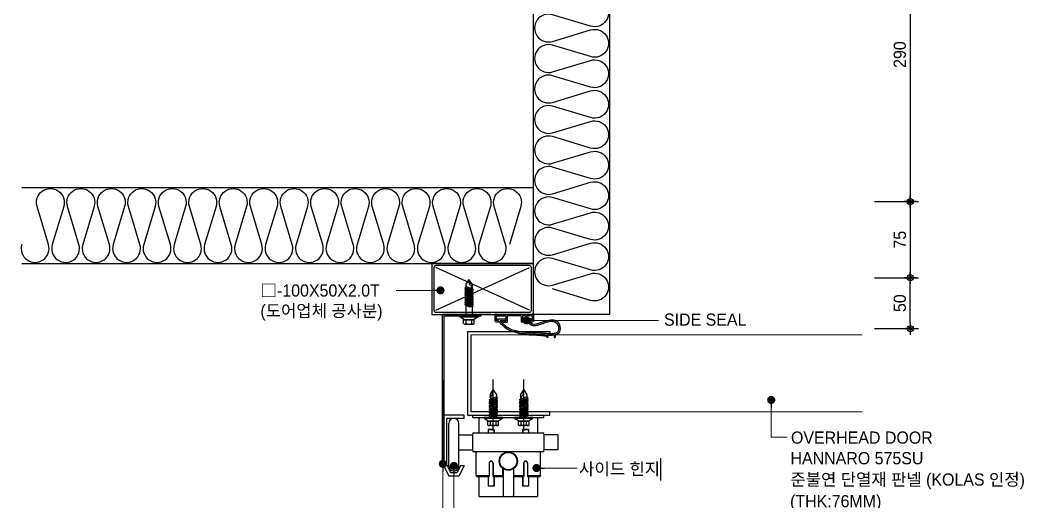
# Model space of a CAD drawing. Header units: millimetres. Extents: x 1448 to 104164, y -19509 to -89.
# Drawn here: x 41281 to 42269, y -1502 to -1028 of the extents above; entities that cross this region are included whole.
import ezdxf

# ---------------------------------------------------------------- set-up
doc = ezdxf.new("R2010")
doc.units = ezdxf.units.MM
doc.header["$LTSCALE"] = 60
doc.header["$MEASUREMENT"] = 0
doc.header["$PDSIZE"] = -10
doc.linetypes.add('HID', pattern=[2.5, 1.5, -1])
doc.layers.get('0').update_dxf_attribs({"linetype": 'CONTINUOUS'})
doc.layers.get('Defpoints').update_dxf_attribs({"color": 171, "linetype": 'CONTINUOUS'})
for name, color, linetype in [('(주)하나기공-TEXT', 3, 'CONTINUOUS'), ('8', 8, 'CONTINUOUS'), ('A-text', 3, 'CONTINUOUS'), ('BOLT', 8, 'CONTINUOUS'), ('cen', 14, 'CONTINUOUS'), ('DIM', 7, 'CONTINUOUS'), ('DOR', 4, 'CONTINUOUS'), ('FIN(패널-T75 글라스울)', 6, 'CONTINUOUS'), ('HAT', 8, 'CONTINUOUS'), ('ITXT', 7, 'CONTINUOUS'), ('PL', 4, 'CONTINUOUS'), ('오버헤드 FR', 7, 'CONTINUOUS')]:
    doc.layers.add(name, color=color, linetype=linetype)
doc.styles.add('0T-OUT', font='H2GTRE.TTF')
doc.styles.add('휘츠', font='')
doc.styles.get('휘츠').set_extended_font_data('Dotum')
doc.dimstyles.new('MAIN', dxfattribs={"dimtxt": 1.5, "dimasz": 0.5, "dimexe": 1, "dimexo": 2, "dimgap": 1, "dimtad": 1, "dimdec": 0, "dimdsep": 46, "dimlunit": 6, "dimtxsty": '0T-OUT', "dimblk": 'DOT', "dimcen": 2.5, "dimdle": 2, "dimclrd": 256, "dimclre": 256, "dimclrt": 3, "dimadec": 0, "dimazin": 0, "dimtfac": 1, "dimtdec": 0, "dimtix": 1, "dimtmove": 2, "dimatfit": 3, "dimldrblk": 'DOT', "dimfxl": 1, "dimtvp": 1, "dimtolj": 1, "dimtzin": 0, "dimlwd": 0, "dimlwe": 0, "dimarcsym": 0})
doc.dimstyles.new('휘츠-M', dxfattribs={"dimscale": 100, "dimtxt": 3, "dimasz": 1.5, "dimexe": 2, "dimexo": 3, "dimgap": 1, "dimtad": 1, "dimdec": 0, "dimrnd": 0.25, "dimzin": 0, "dimdsep": 46, "dimlunit": 6, "dimtxsty": '휘츠', "dimblk": 'Z_DOT', "dimcen": 5, "dimclrd": 256, "dimclre": 256, "dimclrt": 3, "dimadec": 0, "dimazin": 0, "dimtm": 1e-09, "dimtfac": 1, "dimtdec": 0, "dimtix": 1, "dimtmove": 2, "dimatfit": 1, "dimldrblk": 'Z_DOT', "dimfxl": 1, "dimtolj": 1, "dimtzin": 0, "dimlwd": -1, "dimarcsym": 0})

# ---------------------------------------------------------------- blocks, each defined once
blk = doc.blocks.new('_Dot')
at = {"color": 0, "linetype": 'ByBlock', "lineweight": -2}
blk.add_line((-0.5, 0), (-1, 0), dxfattribs=at)
at = {"color": 0, "linetype": 'ByBlock', "const_width": 0.5}
blk.add_lwpolyline([(-0.25, 0, 1), (0.25, 0, 1)], format="xyb", close=True, dxfattribs=at)
blk = doc.blocks.new('DOT')
at = {"color": 0, "linetype": 'ByBlock'}
blk.add_line((-0.5, 0), (-1, 0), dxfattribs=at)
at = {"color": 0, "linetype": 'ByBlock', "const_width": 0.5}
blk.add_lwpolyline([(-0.25, 0, 1), (0.25, 0, 1)], format="xyb", close=True, dxfattribs=at)
blk = doc.blocks.new('COLDSEAL')
at = {"layer": '8'}
h = blk.add_hatch(color=8, dxfattribs=at)
h.dxf.hatch_style = 1
edge = h.paths.add_edge_path()
edge.add_line((33005217.33, -18005077.12), (33005218.33, -18005077.12))
edge.add_line((33005218.33, -18005077.12), (33005218.33, -18005074.6))
edge.add_spline(control_points=[(33005218.33, -18005074.6), (33005220.17, -18005074.12), (33005223.33, -18005072.12), (33005223.42, -18005063.86), (33005212.35, -18005054.97), (33005198.2, -18005067.84), (33005193.58, -18005062.18)], knot_values=[1.802776, 1.802776, 1.802776, 1.802776, 7.762171, 14.769786, 22.121502, 45.397673, 45.397673, 45.397673, 45.397673], degree=3, periodic=0)
edge.add_spline(control_points=[(33005193.58, -18005062.18), (33005193.22, -18005061.74), (33005192.9, -18005061.21), (33005192.58, -18005060.68)], knot_values=[0, 0, 0, 0, 1.802776, 1.802776, 1.802776, 1.802776], degree=3, periodic=0)
edge.add_line((33005192.58, -18005060.68), (33005194.58, -18005060.68))
edge.add_line((33005194.58, -18005060.68), (33005194.58, -18005058.68))
edge.add_line((33005194.58, -18005058.68), (33005186.58, -18005058.68))
edge.add_line((33005186.58, -18005058.68), (33005186.58, -18005060.68))
edge.add_line((33005186.58, -18005060.68), (33005190.58, -18005060.68))
edge.add_spline(control_points=[(33005190.58, -18005060.68), (33005191.41, -18005061.65), (33005191.53, -18005061.85), (33005191.85, -18005062.36), (33005192.06, -18005062.67), (33005192.44, -18005063.16), (33005192.58, -18005063.33), (33005192.88, -18005063.65), (33005193.04, -18005063.8), (33005193.53, -18005064.22), (33005193.88, -18005064.46), (33005194.84, -18005064.99), (33005195.48, -18005065.21), (33005196.78, -18005065.45), (33005197.44, -18005065.48), (33005198.76, -18005065.42), (33005199.42, -18005065.32), (33005201.44, -18005064.91), (33005202.81, -18005064.47), (33005205.57, -18005063.5), (33005206.97, -18005062.97), (33005209.71, -18005062.03), (33005211.06, -18005061.63), (33005213.3, -18005061.21), (33005214.23, -18005061.13), (33005215.59, -18005061.2), (33005216.07, -18005061.27), (33005216.99, -18005061.5), (33005217.44, -18005061.67), (33005218.83, -18005062.37), (33005219.68, -18005063.08), (33005220.62, -18005064.37), (33005220.88, -18005064.82), (33005221.28, -18005065.79), (33005221.43, -18005066.32), (33005221.65, -18005067.63), (33005221.66, -18005068.42), (33005221.51, -18005069.67), (33005221.39, -18005070.16), (33005221.07, -18005070.99), (33005220.87, -18005071.32), (33005220.4, -18005071.9), (33005220.12, -18005072.15), (33005219.46, -18005072.59), (33005219.07, -18005072.78), (33005218.18, -18005073.1), (33005217.68, -18005073.23), (33005215.99, -18005073.53), (33005214.65, -18005073.59), (33005211.77, -18005073.53), (33005210.23, -18005073.4), (33005207.47, -18005073.14), (33005206.26, -18005073.02), (33005203.84, -18005072.8), (33005202.65, -18005072.71), (33005200.33, -18005072.57), (33005199.21, -18005072.52), (33005195.94, -18005072.39), (33005193.88, -18005072.34), (33005190.2, -18005072.2), (33005188.56, -18005072.11), (33005185.76, -18005071.87), (33005184.59, -18005071.73), (33005182.53, -18005071.42), (33005181.64, -18005071.26), (33005179.84, -18005070.88), (33005178.93, -18005070.66), (33005176.24, -18005069.89), (33005174.49, -18005069.22), (33005172.24, -18005068.01), (33005171.6, -18005067.62), (33005170.37, -18005066.76), (33005169.77, -18005066.29), (33005168.01, -18005064.8), (33005166.9, -18005063.68), (33005165.71, -18005062.39), (33005165.61, -18005062.29), (33005165.52, -18005062.18)], knot_values=[0, 0, 0, 0, 0.65705, 0.65705, 1.646098, 1.646098, 2.207426, 2.207426, 2.768755, 2.768755, 3.891413, 3.891413, 5.741228, 5.741228, 7.591044, 7.591044, 9.44086, 9.44086, 13.182483, 13.182483, 16.924107, 16.924107, 20.66573, 20.66573, 23.539497, 23.539497, 25.24344, 25.24344, 26.947382, 26.947382, 30.750158, 30.750158, 32.583409, 32.583409, 34.416661, 34.416661, 36.994804, 36.994804, 38.870828, 38.870828, 40.746853, 40.746853, 42.622878, 42.622878, 44.498903, 44.498903, 46.374928, 46.374928, 50.274238, 50.274238, 54.173549, 54.173549, 57.166781, 57.166781, 60.291727, 60.291727, 63.416674, 63.416674, 69.666567, 69.666567, 74.985393, 74.985393, 78.828087, 78.828087, 81.723794, 81.723794, 84.6195, 84.6195, 90.410913, 90.410913, 92.850171, 92.850171, 95.28943, 95.28943, 100.167946, 100.167946, 100.605478, 100.605478, 100.605478, 100.605478], degree=3, periodic=0)
edge.add_line((33005165.52, -18005062.18), (33005165.18, -18005062.18))
edge.add_line((33005165.18, -18005062.18), (33005165.18, -18005061.81))
edge.add_spline(control_points=[(33005165.18, -18005061.81), (33005164.84, -18005061.44), (33005164.51, -18005061.06), (33005164.17, -18005060.68)], knot_values=[101.110526, 101.110526, 101.110526, 101.110526, 102.614786, 102.614786, 102.614786, 102.614786], degree=3, periodic=0)
edge.add_line((33005164.17, -18005060.68), (33005169.58, -18005060.68))
edge.add_line((33005169.58, -18005060.68), (33005169.58, -18005058.68))
edge.add_line((33005169.58, -18005058.68), (33005161.58, -18005058.68))
edge.add_line((33005161.58, -18005058.68), (33005161.58, -18005060.68))
edge.add_line((33005161.58, -18005060.68), (33005162.18, -18005060.68))
edge.add_spline(control_points=[(33005162.18, -18005060.68), (33005164.98, -18005063.88), (33005170, -18005069.61), (33005177.54, -18005071.95), (33005180.75, -18005072.61), (33005180.77, -18005072.61)], knot_values=[81.368069, 81.368069, 81.368069, 81.368069, 93.897354, 103.852066, 103.911951, 103.911951, 103.911951, 103.911951], degree=3, periodic=0)
edge.add_spline(control_points=[(33005180.77, -18005072.61), (33005188.46, -18005074.18), (33005196.66, -18005073.43), (33005208.31, -18005074.75), (33005210.13, -18005074.89)], knot_values=[52.848702, 52.848702, 52.848702, 52.848702, 76.834275, 81.368069, 81.368069, 81.368069, 81.368069], degree=3, periodic=0)
edge.add_line((33005210.13, -18005074.89), (33005210.13, -18005077.12))
edge.add_line((33005210.13, -18005077.12), (33005211.13, -18005077.12))
edge.add_line((33005211.13, -18005077.12), (33005211.13, -18005074.97))
edge.add_spline(control_points=[(33005211.13, -18005074.97), (33005213.35, -18005075.11), (33005215.49, -18005075.13), (33005217.33, -18005074.82)], knot_values=[46.44, 46.44, 46.44, 46.44, 52.015113, 52.015113, 52.015113, 52.015113], degree=3, periodic=0)
edge.add_line((33005217.33, -18005074.82), (33005217.33, -18005077.12))
h = blk.add_hatch(color=8, dxfattribs=at)
h.dxf.hatch_style = 1
edge = h.paths.add_edge_path()
edge.add_line((33005210.13, -18005075.9), (33005210.13, -18005074.89))
edge.add_spline(control_points=[(33005210.13, -18005074.89), (33005208.31, -18005074.75), (33005196.66, -18005073.43), (33005188.46, -18005074.18), (33005180.77, -18005072.61)], knot_values=[52.848702, 52.848702, 52.848702, 52.848702, 57.382496, 81.368069, 81.368069, 81.368069, 81.368069], degree=3, periodic=0)
edge.add_line((33005180.77, -18005072.61), (33005184.99, -18005074.29))
edge.add_spline(control_points=[(33005184.99, -18005074.29), (33005186.05, -18005074.41), (33005187.11, -18005074.5), (33005190.93, -18005074.76), (33005193.71, -18005074.82), (33005198.13, -18005074.97), (33005199.65, -18005075.03), (33005202.02, -18005075.17), (33005202.83, -18005075.23), (33005204.48, -18005075.36), (33005205.32, -18005075.44), (33005207.48, -18005075.65), (33005208.81, -18005075.79), (33005210.13, -18005075.9)], knot_values=[52.782849, 52.782849, 52.782849, 52.782849, 56.114892, 56.114892, 64.826671, 64.826671, 69.18256, 69.18256, 71.360505, 71.360505, 73.53845, 73.53845, 76.789032, 76.789032, 76.789032, 76.789032], degree=3, periodic=0)
for p, q in [((33005158.88, -18005054.38), (33005158.88, -18005061.18)), ((33005158.88, -18005054.38), (33005159.32, -18005054.38)), ((33005160.18, -18005055.68), (33005160.18, -18005060.68)), ((33005160.18, -18005055.68), (33005169.78, -18005055.68)), ((33005195.32, -18005054.38), (33005160.44, -18005054.38)), ((33005161.58, -18005058.68), (33005169.58, -18005058.68)), ((33005161.58, -18005058.68), (33005161.58, -18005060.68)), ((33005162.18, -18005060.68), (33005161.58, -18005060.68)), ((33005162.18, -18005060.68), (33005162.18, -18005062.18)), ((33005169.58, -18005060.68), (33005164.17, -18005060.68)), ((33005165.18, -18005060.68), (33005169.78, -18005060.68)), ((33005165.18, -18005060.68), (33005165.18, -18005062.18)), ((33005165.18, -18005062.18), (33005171.08, -18005062.18)), ((33005169.58, -18005058.68), (33005169.58, -18005060.68)), ((33005169.78, -18005055.68), (33005169.78, -18005060.68)), ((33005171.08, -18005056.68), (33005171.08, -18005062.18)), ((33005184.68, -18005056.68), (33005184.68, -18005062.18)), ((33005190.58, -18005062.18), (33005184.68, -18005062.18)), ((33005185.98, -18005055.68), (33005185.98, -18005060.68)), ((33005195.58, -18005055.68), (33005185.98, -18005055.68)), ((33005190.58, -18005060.68), (33005185.98, -18005060.68)), ((33005194.58, -18005058.68), (33005186.58, -18005058.68)), ((33005186.58, -18005058.68), (33005186.58, -18005060.68)), ((33005186.58, -18005060.68), (33005190.58, -18005060.68)), ((33005190.58, -18005060.68), (33005190.58, -18005062.18)), ((33005192.58, -18005060.68), (33005194.58, -18005060.68)), ((33005194.58, -18005058.68), (33005194.58, -18005060.68)), ((33005195.58, -18005055.68), (33005195.58, -18005060.68)), ((33005196.88, -18005054.38), (33005196.44, -18005054.38)), ((33005196.88, -18005054.38), (33005196.88, -18005061.18)), ((33005184.99, -18005074.29), (33005180.77, -18005072.61)), ((33005210.13, -18005074.89), (33005210.13, -18005077.12)), ((33005211.13, -18005077.12), (33005210.13, -18005077.12)), ((33005211.13, -18005074.97), (33005211.13, -18005077.12)), ((33005217.33, -18005074.82), (33005217.33, -18005077.12)), ((33005217.33, -18005077.12), (33005218.33, -18005077.12)), ((33005218.33, -18005074.6), (33005218.33, -18005077.12))]:
    blk.add_line(p, q, dxfattribs=at)
at = {"layer": '8', "lineweight": 13}
for p, q in [((33005162.18, -18005062.18), (33005159.88, -18005062.18)), ((33005162.18, -18005060.68), (33005160.18, -18005060.68)), ((33005172.08, -18005055.68), (33005177.38, -18005055.68)), ((33005177.38, -18005055.68), (33005177.88, -18005055.38)), ((33005177.88, -18005055.38), (33005178.38, -18005055.68)), ((33005178.38, -18005055.68), (33005183.68, -18005055.68)), ((33005193.58, -18005060.68), (33005195.58, -18005060.68)), ((33005193.58, -18005060.68), (33005193.58, -18005062.18)), ((33005193.58, -18005062.18), (33005195.88, -18005062.18))]:
    blk.add_line(p, q, dxfattribs=at)
for centre, start, end in [((33005159.88, -18005061.18), 180, 270), ((33005183.68, -18005056.68), 0, 90), ((33005195.88, -18005061.18), 270, 0)]:
    blk.add_arc(centre, 1, start, end, dxfattribs=at)
at = {"layer": '8'}
for centre, radius, start, end in [((33005159.88, -18005054.75), 0.671, 33.55838, 146.44162), ((33005172.08, -18005056.68), 1, 90, 180), ((33005195.88, -18005054.75), 0.671, 33.55838, 146.44162)]:
    blk.add_arc(centre, radius, start, end, dxfattribs=at)
blk.add_spline([(33005192.58, -18005060.68), (33005193.58, -18005062.18), (33005216.74, -18005059.89), (33005222.4, -18005064.58), (33005222.42, -18005071.59), (33005204.69, -18005074.38), (33005180.71, -18005072.6), (33005171.35, -18005069.21), (33005162.18, -18005060.68)], degree=3, dxfattribs=at)
for points, knots in [([(33005190.58, -18005060.68), (33005191.41, -18005061.65), (33005191.53, -18005061.85), (33005191.85, -18005062.36), (33005192.06, -18005062.67), (33005192.44, -18005063.16), (33005192.58, -18005063.33), (33005192.88, -18005063.65), (33005193.04, -18005063.8), (33005193.53, -18005064.22), (33005193.88, -18005064.46), (33005194.84, -18005064.99), (33005195.48, -18005065.21), (33005196.78, -18005065.45), (33005197.44, -18005065.48), (33005198.76, -18005065.42), (33005199.42, -18005065.32), (33005201.44, -18005064.91), (33005202.81, -18005064.47), (33005205.57, -18005063.5), (33005206.97, -18005062.97), (33005209.71, -18005062.03), (33005211.06, -18005061.63), (33005213.3, -18005061.21), (33005214.23, -18005061.13), (33005215.59, -18005061.2), (33005216.07, -18005061.27), (33005216.99, -18005061.5), (33005217.44, -18005061.67), (33005218.83, -18005062.37), (33005219.68, -18005063.08), (33005220.62, -18005064.37), (33005220.88, -18005064.82), (33005221.28, -18005065.79), (33005221.43, -18005066.32), (33005221.65, -18005067.63), (33005221.66, -18005068.42), (33005221.51, -18005069.67), (33005221.39, -18005070.16), (33005221.07, -18005070.99), (33005220.87, -18005071.32), (33005220.4, -18005071.9), (33005220.12, -18005072.15), (33005219.46, -18005072.59), (33005219.07, -18005072.78), (33005218.18, -18005073.1), (33005217.68, -18005073.23), (33005215.99, -18005073.53), (33005214.65, -18005073.59), (33005211.77, -18005073.53), (33005210.23, -18005073.4), (33005207.47, -18005073.14), (33005206.26, -18005073.02), (33005203.84, -18005072.8), (33005202.65, -18005072.71), (33005200.33, -18005072.57), (33005199.21, -18005072.52), (33005195.94, -18005072.39), (33005193.88, -18005072.34), (33005190.2, -18005072.2), (33005188.56, -18005072.11), (33005185.76, -18005071.87), (33005184.59, -18005071.73), (33005182.53, -18005071.42), (33005181.64, -18005071.26), (33005179.84, -18005070.88), (33005178.93, -18005070.66), (33005176.24, -18005069.89), (33005174.49, -18005069.22), (33005172.24, -18005068.01), (33005171.6, -18005067.62), (33005170.37, -18005066.76), (33005169.77, -18005066.29), (33005168.01, -18005064.8), (33005166.9, -18005063.68), (33005165.26, -18005061.91), (33005164.72, -18005061.3), (33005164.17, -18005060.68)], [0, 0, 0, 0, 0.65705, 0.65705, 1.646098, 1.646098, 2.207426, 2.207426, 2.768755, 2.768755, 3.891413, 3.891413, 5.741228, 5.741228, 7.591044, 7.591044, 9.44086, 9.44086, 13.182483, 13.182483, 16.924107, 16.924107, 20.66573, 20.66573, 23.539497, 23.539497, 25.24344, 25.24344, 26.947382, 26.947382, 30.750158, 30.750158, 32.583409, 32.583409, 34.416661, 34.416661, 36.994804, 36.994804, 38.870828, 38.870828, 40.746853, 40.746853, 42.622878, 42.622878, 44.498903, 44.498903, 46.374928, 46.374928, 50.274238, 50.274238, 54.173549, 54.173549, 57.166781, 57.166781, 60.291727, 60.291727, 63.416674, 63.416674, 69.666567, 69.666567, 74.985393, 74.985393, 78.828087, 78.828087, 81.723794, 81.723794, 84.6195, 84.6195, 90.410913, 90.410913, 92.850171, 92.850171, 95.28943, 95.28943, 100.167946, 100.167946, 102.614786, 102.614786, 102.614786, 102.614786]), ([(33005210.13, -18005075.9), (33005208.81, -18005075.79), (33005207.48, -18005075.65), (33005205.32, -18005075.44), (33005204.48, -18005075.36), (33005202.83, -18005075.23), (33005202.02, -18005075.17), (33005199.65, -18005075.03), (33005198.13, -18005074.97), (33005193.71, -18005074.82), (33005190.93, -18005074.76), (33005187.11, -18005074.5), (33005186.05, -18005074.41), (33005184.99, -18005074.29)], [52.782849, 52.782849, 52.782849, 52.782849, 56.033431, 56.033431, 58.211376, 58.211376, 60.389321, 60.389321, 64.74521, 64.74521, 73.456989, 73.456989, 76.789032, 76.789032, 76.789032, 76.789032])]:
    blk.add_open_spline(points, degree=3, knots=knots, dxfattribs=at)
blk = doc.blocks.new('Z_DOT')
at = {"layer": 'DIM', "color": 0}
for p, q in [((-1, 0), (1, 0)), ((0, -1), (0, 1))]:
    blk.add_line(p, q, dxfattribs=at)
for radius in [0.5, 0.25]:
    blk.add_circle((0, 0), radius, dxfattribs=at)
blk = doc.blocks.new('*D91')
at = {"layer": 'Defpoints', "color": 0, "transparency": 16777216}
for p in [(42110.25, -917.29), (42110.25, -1206.79), (42157.45, -1206.79)]:
    blk.add_point(p, dxfattribs=at)
at = {"layer": 'DIM', "lineweight": -2, "transparency": 16777216}
for p, q in [((42122.25, -917.29), (42165.45, -917.29)), ((42122.25, -1206.79), (42165.45, -1206.79))]:
    blk.add_line(p, q, dxfattribs=at)
at = {"layer": 'DIM', "transparency": 16777216}
blk.add_line((42157.45, -923.29), (42157.45, -1200.79), dxfattribs=at)
at = {"layer": 'DIM', "transparency": 16777216, "xscale": 6, "yscale": 6, "zscale": 6}
for p, rotation in [((42157.45, -917.29), 90), ((42157.45, -1206.79), 270)]:
    blk.add_blockref('Z_DOT', p, dxfattribs=dict(at, rotation=rotation))
at = {"layer": 'DIM', "color": 3, "transparency": 16777216, "insert": (42147.18, -1062.04), "char_height": 12, "attachment_point": 5, "rotation": 90, "style": '0T-OUT'}
blk.add_mtext('\\A1;290', dxfattribs=at)
blk = doc.blocks.new('*D93')
at = {"layer": 'Defpoints', "color": 0, "transparency": 16777216}
for p in [(42110.25, -1206.79), (42110.25, -1281.79), (42157.45, -1281.79)]:
    blk.add_point(p, dxfattribs=at)
at = {"layer": 'DIM', "lineweight": -2, "transparency": 16777216}
for p, q in [((42122.25, -1206.79), (42165.45, -1206.79)), ((42122.25, -1281.79), (42165.45, -1281.79))]:
    blk.add_line(p, q, dxfattribs=at)
at = {"layer": 'DIM', "transparency": 16777216}
blk.add_line((42157.45, -1212.79), (42157.45, -1275.79), dxfattribs=at)
at = {"layer": 'DIM', "transparency": 16777216, "xscale": 6, "yscale": 6, "zscale": 6}
for p, rotation in [((42157.45, -1206.79), 90), ((42157.45, -1281.79), 270)]:
    blk.add_blockref('Z_DOT', p, dxfattribs=dict(at, rotation=rotation))
at = {"layer": 'DIM', "color": 3, "transparency": 16777216, "insert": (42147.32, -1244.29), "char_height": 12, "attachment_point": 5, "rotation": 90, "style": '0T-OUT'}
blk.add_mtext('\\A1;75', dxfattribs=at)
blk = doc.blocks.new('*D94')
at = {"layer": 'Defpoints', "color": 0, "transparency": 16777216}
for p in [(42110.25, -1281.79), (42157.45, -1281.79), (42110.25, -1331.79)]:
    blk.add_point(p, dxfattribs=at)
at = {"layer": 'DIM', "lineweight": -2, "transparency": 16777216}
for p, q in [((42122.25, -1281.79), (42165.45, -1281.79)), ((42122.25, -1331.79), (42165.45, -1331.79))]:
    blk.add_line(p, q, dxfattribs=at)
at = {"layer": 'DIM', "transparency": 16777216}
blk.add_line((42157.45, -1325.79), (42157.45, -1287.79), dxfattribs=at)
at = {"layer": 'DIM', "transparency": 16777216, "xscale": 6, "yscale": 6, "zscale": 6}
for p, rotation in [((42157.45, -1281.79), 90), ((42157.45, -1331.79), 270)]:
    blk.add_blockref('Z_DOT', p, dxfattribs=dict(at, rotation=rotation))
at = {"layer": 'DIM', "color": 3, "transparency": 16777216, "insert": (42147.19, -1306.79), "char_height": 12, "attachment_point": 5, "rotation": 90, "style": '0T-OUT'}
blk.add_mtext('\\A1;50', dxfattribs=at)
blk = doc.blocks.new('insul1')
blk.add_lwpolyline([(0, 0.25, 1.344031), (0.35, 0.25), (0.2, 0.75, -1.344031), (0.55, 0.75), (0.4, 0.25)], format="xyb")

msp = doc.modelspace()

# ---------------------------------------------------------------- linework, layer by layer
for p, q in [((41690.56, -1313.79), (41782.56, -1271.79)), ((41782.56, -1313.79), (41690.56, -1271.79)), ((41733.06, -1434.29), (41733.06, -1420.29)), ((41733.06, -1496.99), (41733.06, -1477.29))]:
    msp.add_line(p, q)
at = {"color": 4}
for p, q in [((41744.52, -1317.79), (41696.56, -1317.79)), ((41696.56, -1317.79), (41696.56, -1466.99)), ((41698.16, -1319.39), (41698.16, -1466.99)), ((41698.16, -1319.39), (41735.06, -1319.39)), ((41735.06, -1319.39), (41735.06, -1317.79)), ((41802.81, -1334.59), (41802.81, -1337.79)), ((41802.81, -1416.99), (41802.81, -1413.79)), ((41698.16, -1466.99), (41696.56, -1466.99))]:
    msp.add_line(p, q, dxfattribs=at)
at = {"layer": 'BOLT', "color": 10}
for p, q in [((41718.91, -1291.61), (41727.21, -1295.03)), ((41718.91, -1291.61), (41727.21, -1295.03)), ((41718.91, -1293.45), (41727.21, -1296.86)), ((41718.91, -1293.45), (41727.21, -1296.86)), ((41724.2, -1291.96), (41727.21, -1293.2)), ((41724.2, -1291.96), (41727.21, -1293.2)), ((41718.91, -1295.28), (41727.21, -1298.7)), ((41718.91, -1295.28), (41727.21, -1298.7)), ((41718.91, -1297.11), (41727.21, -1300.53)), ((41718.91, -1297.11), (41727.21, -1300.53)), ((41718.91, -1298.95), (41727.21, -1302.36)), ((41718.91, -1298.95), (41727.21, -1302.36)), ((41718.91, -1300.78), (41727.21, -1304.2)), ((41718.91, -1300.78), (41727.21, -1304.2)), ((41718.91, -1302.61), (41727.21, -1306.03)), ((41718.91, -1302.61), (41727.21, -1306.03)), ((41718.91, -1304.44), (41727.21, -1307.86)), ((41718.91, -1304.44), (41727.21, -1307.86)), ((41718.91, -1306.28), (41727.21, -1309.7)), ((41718.91, -1306.28), (41727.21, -1309.7)), ((41718.91, -1308.11), (41724.82, -1310.51)), ((41751.16, -1400.39), (41742.86, -1403.81)), ((41751.16, -1400.39), (41742.86, -1403.81)), ((41745.87, -1400.74), (41742.86, -1401.98)), ((41745.87, -1400.74), (41742.86, -1401.98)), ((41751.16, -1402.23), (41742.86, -1405.64)), ((41751.16, -1402.23), (41742.86, -1405.64)), ((41781.16, -1400.39), (41772.86, -1403.81)), ((41781.16, -1400.39), (41772.86, -1403.81)), ((41775.87, -1400.74), (41772.86, -1401.98)), ((41775.87, -1400.74), (41772.86, -1401.98)), ((41781.16, -1402.23), (41772.86, -1405.64)), ((41781.16, -1402.23), (41772.86, -1405.64)), ((41751.16, -1404.06), (41742.86, -1407.48)), ((41751.16, -1404.06), (41742.86, -1407.48)), ((41751.16, -1405.89), (41742.86, -1409.31)), ((41751.16, -1405.89), (41742.86, -1409.31)), ((41751.16, -1407.72), (41742.86, -1411.14)), ((41751.16, -1407.72), (41742.86, -1411.14)), ((41751.16, -1409.56), (41742.86, -1412.97)), ((41751.16, -1409.56), (41742.86, -1412.97)), ((41751.16, -1411.39), (41742.86, -1414.81)), ((41751.16, -1411.39), (41742.86, -1414.81)), ((41781.16, -1404.06), (41772.86, -1407.48)), ((41781.16, -1404.06), (41772.86, -1407.48)), ((41781.16, -1405.89), (41772.86, -1409.31)), ((41781.16, -1405.89), (41772.86, -1409.31)), ((41781.16, -1407.72), (41772.86, -1411.14)), ((41781.16, -1407.72), (41772.86, -1411.14)), ((41781.16, -1409.56), (41772.86, -1412.97)), ((41781.16, -1409.56), (41772.86, -1412.97)), ((41781.16, -1411.39), (41772.86, -1414.81)), ((41781.16, -1411.39), (41772.86, -1414.81)), ((41751.16, -1413.22), (41742.86, -1416.64)), ((41751.16, -1413.22), (41742.86, -1416.64)), ((41751.16, -1415.06), (41742.86, -1418.47)), ((41751.16, -1415.06), (41742.86, -1418.47)), ((41751.16, -1416.89), (41745.26, -1419.29)), ((41781.16, -1413.22), (41772.86, -1416.64)), ((41781.16, -1413.22), (41772.86, -1416.64)), ((41781.16, -1415.06), (41772.86, -1418.47)), ((41781.16, -1415.06), (41772.86, -1418.47)), ((41781.16, -1416.89), (41775.26, -1419.29))]:
    msp.add_line(p, q, dxfattribs=at)
at = {"layer": 'BOLT'}
for p, q in [((41719.91, -1288.14), (41719.91, -1291.61)), ((41719.91, -1292.42), (41719.91, -1293.45)), ((41719.91, -1294.25), (41719.91, -1295.28)), ((41726.21, -1288.14), (41726.21, -1292.39)), ((41726.21, -1293.2), (41726.21, -1294.23)), ((41719.91, -1296.08), (41719.91, -1297.11)), ((41719.91, -1297.92), (41719.91, -1298.95)), ((41719.91, -1299.75), (41719.91, -1300.78)), ((41719.91, -1301.58), (41719.91, -1302.61)), ((41719.91, -1303.42), (41719.91, -1304.44)), ((41726.21, -1295.03), (41726.21, -1296.06)), ((41726.21, -1296.86), (41726.21, -1297.89)), ((41726.21, -1298.7), (41726.21, -1299.73)), ((41726.21, -1300.53), (41726.21, -1301.56)), ((41726.21, -1302.36), (41726.21, -1303.39)), ((41726.21, -1304.2), (41726.21, -1305.23)), ((41719.91, -1305.25), (41719.91, -1306.28)), ((41719.91, -1307.08), (41719.91, -1308.11)), ((41719.91, -1308.91), (41719.91, -1317.79)), ((41726.21, -1306.03), (41726.21, -1307.06)), ((41726.21, -1307.86), (41726.21, -1308.89)), ((41726.21, -1309.7), (41726.21, -1317.79)), ((41717.81, -1323.19), (41728.31, -1323.19)), ((41717.81, -1326.89), (41717.81, -1323.19)), ((41720.35, -1326.89), (41720.35, -1323.19)), ((41725.78, -1326.89), (41725.78, -1323.19)), ((41728.31, -1326.89), (41728.31, -1323.19)), ((41718.99, -1327.39), (41727.13, -1327.39)), ((41743.86, -1396.92), (41743.86, -1401.17)), ((41743.86, -1401.98), (41743.86, -1403.01)), ((41750.16, -1396.92), (41750.16, -1400.39)), ((41750.16, -1401.2), (41750.16, -1402.23)), ((41750.16, -1403.03), (41750.16, -1404.06)), ((41773.86, -1396.92), (41773.86, -1401.17)), ((41773.86, -1401.98), (41773.86, -1403.01)), ((41780.16, -1396.92), (41780.16, -1400.39)), ((41780.16, -1401.2), (41780.16, -1402.23)), ((41780.16, -1403.03), (41780.16, -1404.06)), ((41743.86, -1403.81), (41743.86, -1404.84)), ((41743.86, -1405.64), (41743.86, -1406.67)), ((41743.86, -1407.48), (41743.86, -1408.5)), ((41743.86, -1409.31), (41743.86, -1410.34)), ((41743.86, -1411.14), (41743.86, -1412.17)), ((41743.86, -1412.97), (41743.86, -1414)), ((41750.16, -1404.86), (41750.16, -1405.89)), ((41750.16, -1406.7), (41750.16, -1407.72)), ((41750.16, -1408.53), (41750.16, -1409.56)), ((41750.16, -1410.36), (41750.16, -1411.39)), ((41750.16, -1412.19), (41750.16, -1413.22)), ((41773.86, -1403.81), (41773.86, -1404.84)), ((41773.86, -1405.64), (41773.86, -1406.67)), ((41773.86, -1407.48), (41773.86, -1408.5)), ((41773.86, -1409.31), (41773.86, -1410.34)), ((41773.86, -1411.14), (41773.86, -1412.17)), ((41773.86, -1412.97), (41773.86, -1414)), ((41780.16, -1404.86), (41780.16, -1405.89)), ((41780.16, -1406.7), (41780.16, -1407.72)), ((41780.16, -1408.53), (41780.16, -1409.56)), ((41780.16, -1410.36), (41780.16, -1411.39)), ((41780.16, -1412.19), (41780.16, -1413.22)), ((41743.86, -1414.81), (41743.86, -1415.84)), ((41743.86, -1416.64), (41743.86, -1417.67)), ((41743.86, -1418.47), (41743.86, -1419.29)), ((41750.16, -1414.03), (41750.16, -1415.06)), ((41750.16, -1415.86), (41750.16, -1416.89)), ((41750.16, -1417.69), (41750.16, -1419.29)), ((41773.86, -1414.81), (41773.86, -1415.84)), ((41773.86, -1416.64), (41773.86, -1417.67)), ((41773.86, -1418.47), (41773.86, -1419.29)), ((41780.16, -1414.03), (41780.16, -1415.06)), ((41780.16, -1415.86), (41780.16, -1416.89)), ((41780.16, -1417.69), (41780.16, -1419.29)), ((41741.76, -1426.79), (41741.76, -1423.09)), ((41752.26, -1423.09), (41741.76, -1423.09)), ((41751.08, -1427.29), (41742.94, -1427.29)), ((41744.3, -1426.79), (41744.3, -1423.09)), ((41749.73, -1426.79), (41749.73, -1423.09)), ((41752.26, -1426.79), (41752.26, -1423.09)), ((41771.76, -1426.79), (41771.76, -1423.09)), ((41782.26, -1423.09), (41771.76, -1423.09)), ((41781.08, -1427.29), (41772.94, -1427.29)), ((41774.3, -1426.79), (41774.3, -1423.09)), ((41779.73, -1426.79), (41779.73, -1423.09)), ((41782.26, -1426.79), (41782.26, -1423.09))]:
    msp.add_line(p, q, dxfattribs=at)
for points in [[(41719.91, -1290.18), (41724.2, -1291.99), (41726.21, -1290.82), (41723.79, -1288.31), (41723.06, -1283.34)], [(41726.21, -1288.14), (41723.06, -1283.34), (41719.91, -1288.14)], [(41719.91, -1291.21), (41718.91, -1291.61), (41719.91, -1290.81)], [(41719.91, -1293.04), (41718.91, -1293.45), (41719.91, -1292.64)], [(41726.21, -1293.6), (41727.21, -1293.2), (41726.21, -1294)], [(41719.91, -1294.88), (41718.91, -1295.28), (41719.91, -1294.48)], [(41719.91, -1296.71), (41718.91, -1297.11), (41719.91, -1296.31)], [(41719.91, -1298.54), (41718.91, -1298.95), (41719.91, -1298.14)], [(41719.91, -1300.38), (41718.91, -1300.78), (41719.91, -1299.97)], [(41719.91, -1302.21), (41718.91, -1302.61), (41719.91, -1301.81)], [(41719.91, -1304.04), (41718.91, -1304.44), (41719.91, -1303.64)], [(41726.21, -1295.43), (41727.21, -1295.03), (41726.21, -1295.84)], [(41726.21, -1297.27), (41727.21, -1296.86), (41726.21, -1297.67)], [(41726.21, -1299.1), (41727.21, -1298.7), (41726.21, -1299.5)], [(41726.21, -1300.93), (41727.21, -1300.53), (41726.21, -1301.33)], [(41726.21, -1302.77), (41727.21, -1302.36), (41726.21, -1303.17)], [(41726.21, -1304.6), (41727.21, -1304.2), (41726.21, -1305)], [(41719.91, -1305.88), (41718.91, -1306.28), (41719.91, -1305.47)], [(41719.91, -1307.71), (41718.91, -1308.11), (41719.91, -1307.31)], [(41725.7, -1310.51), (41719.91, -1308.11), (41718.91, -1308.11), (41719.91, -1308.91), (41723.76, -1310.51)], [(41726.21, -1306.43), (41727.21, -1306.03), (41726.21, -1306.83)], [(41726.21, -1308.26), (41727.21, -1307.86), (41726.21, -1308.67)], [(41726.21, -1310.1), (41727.21, -1309.7), (41726.21, -1310.5)], [(41743.86, -1396.92), (41747.01, -1392.12), (41750.16, -1396.92)], [(41750.16, -1398.96), (41745.87, -1400.77), (41743.86, -1399.59), (41746.28, -1397.09), (41747.01, -1392.12)], [(41773.86, -1396.92), (41777.01, -1392.12), (41780.16, -1396.92)], [(41780.16, -1398.96), (41775.87, -1400.77), (41773.86, -1399.59), (41776.28, -1397.09), (41777.01, -1392.12)], [(41743.86, -1402.38), (41742.86, -1401.98), (41743.86, -1402.78)], [(41750.16, -1399.99), (41751.16, -1400.39), (41750.16, -1399.59)], [(41750.16, -1401.82), (41751.16, -1402.23), (41750.16, -1401.42)], [(41773.86, -1402.38), (41772.86, -1401.98), (41773.86, -1402.78)], [(41780.16, -1399.99), (41781.16, -1400.39), (41780.16, -1399.59)], [(41780.16, -1401.82), (41781.16, -1402.23), (41780.16, -1401.42)], [(41743.86, -1404.21), (41742.86, -1403.81), (41743.86, -1404.61)], [(41743.86, -1406.04), (41742.86, -1405.64), (41743.86, -1406.45)], [(41743.86, -1407.88), (41742.86, -1407.48), (41743.86, -1408.28)], [(41743.86, -1409.71), (41742.86, -1409.31), (41743.86, -1410.11)], [(41743.86, -1411.54), (41742.86, -1411.14), (41743.86, -1411.95)], [(41743.86, -1413.38), (41742.86, -1412.97), (41743.86, -1413.78)], [(41750.16, -1403.66), (41751.16, -1404.06), (41750.16, -1403.25)], [(41750.16, -1405.49), (41751.16, -1405.89), (41750.16, -1405.09)], [(41750.16, -1407.32), (41751.16, -1407.72), (41750.16, -1406.92)], [(41750.16, -1409.16), (41751.16, -1409.56), (41750.16, -1408.75)], [(41750.16, -1410.99), (41751.16, -1411.39), (41750.16, -1410.59)], [(41750.16, -1412.82), (41751.16, -1413.22), (41750.16, -1412.42)], [(41773.86, -1404.21), (41772.86, -1403.81), (41773.86, -1404.61)], [(41773.86, -1406.04), (41772.86, -1405.64), (41773.86, -1406.45)], [(41773.86, -1407.88), (41772.86, -1407.48), (41773.86, -1408.28)], [(41773.86, -1409.71), (41772.86, -1409.31), (41773.86, -1410.11)], [(41773.86, -1411.54), (41772.86, -1411.14), (41773.86, -1411.95)], [(41773.86, -1413.38), (41772.86, -1412.97), (41773.86, -1413.78)], [(41780.16, -1403.66), (41781.16, -1404.06), (41780.16, -1403.25)], [(41780.16, -1405.49), (41781.16, -1405.89), (41780.16, -1405.09)], [(41780.16, -1407.32), (41781.16, -1407.72), (41780.16, -1406.92)], [(41780.16, -1409.16), (41781.16, -1409.56), (41780.16, -1408.75)], [(41780.16, -1410.99), (41781.16, -1411.39), (41780.16, -1410.59)], [(41780.16, -1412.82), (41781.16, -1413.22), (41780.16, -1412.42)], [(41743.86, -1415.21), (41742.86, -1414.81), (41743.86, -1415.61)], [(41743.86, -1417.04), (41742.86, -1416.64), (41743.86, -1417.44)], [(41743.86, -1418.88), (41742.86, -1418.47), (41743.86, -1419.28)], [(41744.38, -1419.29), (41750.16, -1416.89), (41751.16, -1416.89), (41750.16, -1417.69), (41746.32, -1419.29)], [(41750.16, -1414.65), (41751.16, -1415.06), (41750.16, -1414.25)], [(41750.16, -1416.49), (41751.16, -1416.89), (41750.16, -1416.09)], [(41773.86, -1415.21), (41772.86, -1414.81), (41773.86, -1415.61)], [(41773.86, -1417.04), (41772.86, -1416.64), (41773.86, -1417.44)], [(41773.86, -1418.88), (41772.86, -1418.47), (41773.86, -1419.28)], [(41774.38, -1419.29), (41780.16, -1416.89), (41781.16, -1416.89), (41780.16, -1417.69), (41776.32, -1419.29)], [(41780.16, -1414.65), (41781.16, -1415.06), (41780.16, -1414.25)], [(41780.16, -1416.49), (41781.16, -1416.89), (41780.16, -1416.09)]]:
    msp.add_lwpolyline(points, dxfattribs=at)
for points in [[(41727.21, -1295.03), (41726.21, -1294.23), (41719.91, -1291.61), (41718.91, -1291.61), (41719.91, -1292.42), (41726.21, -1295.03)], [(41727.21, -1296.86), (41726.21, -1296.06), (41719.91, -1293.45), (41718.91, -1293.45), (41719.91, -1294.25), (41726.21, -1296.86)], [(41727.21, -1293.2), (41726.21, -1292.39), (41725.2, -1291.96), (41724.2, -1291.96), (41725.2, -1292.76), (41726.21, -1293.2)], [(41727.21, -1298.7), (41726.21, -1297.89), (41719.91, -1295.28), (41718.91, -1295.28), (41719.91, -1296.08), (41726.21, -1298.7)], [(41727.21, -1300.53), (41726.21, -1299.73), (41719.91, -1297.11), (41718.91, -1297.11), (41719.91, -1297.92), (41726.21, -1300.53)], [(41727.21, -1302.36), (41726.21, -1301.56), (41719.91, -1298.95), (41718.91, -1298.95), (41719.91, -1299.75), (41726.21, -1302.36)], [(41727.21, -1304.2), (41726.21, -1303.39), (41719.91, -1300.78), (41718.91, -1300.78), (41719.91, -1301.58), (41726.21, -1304.2)], [(41727.21, -1306.03), (41726.21, -1305.23), (41719.91, -1302.61), (41718.91, -1302.61), (41719.91, -1303.42), (41726.21, -1306.03)], [(41727.21, -1307.86), (41726.21, -1307.06), (41719.91, -1304.44), (41718.91, -1304.44), (41719.91, -1305.25), (41726.21, -1307.86)], [(41727.21, -1309.7), (41726.21, -1308.89), (41719.91, -1306.28), (41718.91, -1306.28), (41719.91, -1307.08), (41726.21, -1309.7)], [(41732.06, -1320.19), (41714.06, -1320.19), (41714.06, -1319.39), (41732.06, -1319.39)], [(41727.36, -1323.19), (41718.76, -1323.19), (41714.06, -1320.19), (41732.06, -1320.19)], [(41742.86, -1403.81), (41743.86, -1403.01), (41750.16, -1400.39), (41751.16, -1400.39), (41750.16, -1401.2), (41743.86, -1403.81)], [(41742.86, -1401.98), (41743.86, -1401.17), (41744.87, -1400.74), (41745.87, -1400.74), (41744.87, -1401.54), (41743.86, -1401.98)], [(41742.86, -1405.64), (41743.86, -1404.84), (41750.16, -1402.23), (41751.16, -1402.23), (41750.16, -1403.03), (41743.86, -1405.64)], [(41772.86, -1403.81), (41773.86, -1403.01), (41780.16, -1400.39), (41781.16, -1400.39), (41780.16, -1401.2), (41773.86, -1403.81)], [(41772.86, -1401.98), (41773.86, -1401.17), (41774.87, -1400.74), (41775.87, -1400.74), (41774.87, -1401.54), (41773.86, -1401.98)], [(41772.86, -1405.64), (41773.86, -1404.84), (41780.16, -1402.23), (41781.16, -1402.23), (41780.16, -1403.03), (41773.86, -1405.64)], [(41742.86, -1407.48), (41743.86, -1406.67), (41750.16, -1404.06), (41751.16, -1404.06), (41750.16, -1404.86), (41743.86, -1407.48)], [(41742.86, -1409.31), (41743.86, -1408.5), (41750.16, -1405.89), (41751.16, -1405.89), (41750.16, -1406.7), (41743.86, -1409.31)], [(41742.86, -1411.14), (41743.86, -1410.34), (41750.16, -1407.72), (41751.16, -1407.72), (41750.16, -1408.53), (41743.86, -1411.14)], [(41742.86, -1412.97), (41743.86, -1412.17), (41750.16, -1409.56), (41751.16, -1409.56), (41750.16, -1410.36), (41743.86, -1412.97)], [(41742.86, -1414.81), (41743.86, -1414), (41750.16, -1411.39), (41751.16, -1411.39), (41750.16, -1412.19), (41743.86, -1414.81)], [(41772.86, -1407.48), (41773.86, -1406.67), (41780.16, -1404.06), (41781.16, -1404.06), (41780.16, -1404.86), (41773.86, -1407.48)], [(41772.86, -1409.31), (41773.86, -1408.5), (41780.16, -1405.89), (41781.16, -1405.89), (41780.16, -1406.7), (41773.86, -1409.31)], [(41772.86, -1411.14), (41773.86, -1410.34), (41780.16, -1407.72), (41781.16, -1407.72), (41780.16, -1408.53), (41773.86, -1411.14)], [(41772.86, -1412.97), (41773.86, -1412.17), (41780.16, -1409.56), (41781.16, -1409.56), (41780.16, -1410.36), (41773.86, -1412.97)], [(41772.86, -1414.81), (41773.86, -1414), (41780.16, -1411.39), (41781.16, -1411.39), (41780.16, -1412.19), (41773.86, -1414.81)], [(41738.01, -1420.09), (41756.01, -1420.09), (41756.01, -1419.29), (41738.01, -1419.29)], [(41742.71, -1423.09), (41751.31, -1423.09), (41756.01, -1420.09), (41738.01, -1420.09)], [(41742.86, -1416.64), (41743.86, -1415.84), (41750.16, -1413.22), (41751.16, -1413.22), (41750.16, -1414.03), (41743.86, -1416.64)], [(41742.86, -1418.47), (41743.86, -1417.67), (41750.16, -1415.06), (41751.16, -1415.06), (41750.16, -1415.86), (41743.86, -1418.47)], [(41768.01, -1420.09), (41786.01, -1420.09), (41786.01, -1419.29), (41768.01, -1419.29)], [(41772.71, -1423.09), (41781.31, -1423.09), (41786.01, -1420.09), (41768.01, -1420.09)], [(41772.86, -1416.64), (41773.86, -1415.84), (41780.16, -1413.22), (41781.16, -1413.22), (41780.16, -1414.03), (41773.86, -1416.64)], [(41772.86, -1418.47), (41773.86, -1417.67), (41780.16, -1415.06), (41781.16, -1415.06), (41780.16, -1415.86), (41773.86, -1418.47)]]:
    msp.add_lwpolyline(points, close=True, dxfattribs=at)
for centre, radius, start, end in [((41719.08, -1325.53), 1.86, 226.9662, 313.0338), ((41723.06, -1319.78), 7.61, 249.11949, 290.88051), ((41727.04, -1325.53), 1.86, 226.9662, 313.0338), ((41743.03, -1425.43), 1.86, 226.9662, 313.0338), ((41747.01, -1419.68), 7.61, 249.11949, 290.88051), ((41750.99, -1425.43), 1.86, 226.9662, 313.0338), ((41773.03, -1425.43), 1.86, 226.9662, 313.0338), ((41777.01, -1419.68), 7.61, 249.11949, 290.88051), ((41780.99, -1425.43), 1.86, 226.9662, 313.0338)]:
    msp.add_arc(centre, radius, start, end, dxfattribs=at)
at = {"layer": 'cen'}
for p, q in [((41747.01, -1432.29), (41747.01, -1381.94)), ((41777.01, -1432.29), (41777.01, -1381.94))]:
    msp.add_line(p, q, dxfattribs=at)
at = {"layer": 'DIM', "color": 4}
for p, q in [((41698.16, -1466.99), (41698.16, -1382.73)), ((41701.36, -1466.23), (41701.36, -1420.19)), ((41718.16, -1420.19), (41718.16, -1416.99)), ((41703.16, -1466.99), (41703.16, -1425.29)), ((41713.16, -1466.99), (41713.16, -1425.29)), ((41713.16, -1436.29), (41726.69, -1436.29)), ((41810.46, -1436.29), (41796.94, -1436.29)), ((41810.46, -1436.29), (41810.46, -1451.29)), ((41713.16, -1451.29), (41726.72, -1451.29)), ((41810.46, -1451.29), (41796.91, -1451.29))]:
    msp.add_line(p, q, dxfattribs=at)
at = {"layer": 'DIM', "color": 7}
for p, q in [((41726.81, -1416.99), (41796.81, -1416.99)), ((41726.81, -1419.29), (41726.81, -1416.99)), ((41726.81, -1419.29), (41796.81, -1419.29)), ((41733.06, -1419.29), (41733.06, -1420.29)), ((41790.56, -1419.29), (41790.56, -1434.29)), ((41790.56, -1419.29), (41790.56, -1420.29)), ((41796.81, -1419.29), (41796.81, -1416.99)), ((41726.81, -1434.29), (41796.81, -1434.29)), ((41726.81, -1452.79), (41796.81, -1452.79)), ((41730.06, -1476.29), (41730.06, -1454.2)), ((41737.48, -1452.79), (41730.82, -1453.23)), ((41733.06, -1452.91), (41733.06, -1452.79)), ((41786.14, -1452.79), (41792.81, -1453.23)), ((41790.56, -1452.91), (41790.56, -1452.79)), ((41793.56, -1476.29), (41793.56, -1454.2)), ((41756.31, -1477.29), (41756.31, -1469.41)), ((41767.31, -1477.29), (41767.31, -1469.41)), ((41730.06, -1476.29), (41743.01, -1476.29)), ((41730.06, -1476.29), (41730.53, -1477.29)), ((41730.53, -1477.29), (41743.01, -1477.29)), ((41746.61, -1476.29), (41756.31, -1476.29)), ((41746.61, -1477.29), (41756.31, -1477.29)), ((41767.31, -1476.29), (41777.01, -1476.29)), ((41767.31, -1477.29), (41777.01, -1477.29)), ((41780.61, -1476.29), (41793.56, -1476.29)), ((41780.61, -1477.29), (41793.09, -1477.29)), ((41790.56, -1477.29), (41790.56, -1496.99)), ((41793.56, -1476.29), (41793.09, -1477.29)), ((41733.06, -1496.99), (41790.56, -1496.99))]:
    msp.add_line(p, q, dxfattribs=at)
at = {"layer": 'DIM', "color": 1, "linetype": 'HID'}
for p, q in [((41747.81, -1431.29), (41741.81, -1431.29)), ((41741.81, -1431.29), (41741.81, -1434.29)), ((41747.56, -1431.54), (41742.06, -1431.54)), ((41742.06, -1431.54), (41742.06, -1434.29)), ((41747.56, -1431.54), (41747.56, -1434.29)), ((41747.81, -1431.29), (41747.81, -1434.29)), ((41781.81, -1431.29), (41775.81, -1431.29)), ((41775.81, -1431.29), (41775.81, -1434.29)), ((41781.56, -1431.54), (41776.06, -1431.54)), ((41776.06, -1431.54), (41776.06, -1434.29)), ((41781.56, -1431.54), (41781.56, -1434.29)), ((41781.81, -1431.29), (41781.81, -1434.29)), ((41741.81, -1477.29), (41741.81, -1486.99)), ((41742.06, -1477.29), (41742.06, -1486.74)), ((41747.56, -1477.29), (41747.56, -1486.74)), ((41747.81, -1477.29), (41747.81, -1486.99)), ((41775.81, -1477.29), (41775.81, -1486.99)), ((41776.06, -1477.29), (41776.06, -1486.74)), ((41781.56, -1477.29), (41781.56, -1486.74)), ((41781.81, -1477.29), (41781.81, -1486.99)), ((41747.81, -1486.99), (41741.81, -1486.99)), ((41742.06, -1486.74), (41747.56, -1486.74)), ((41781.81, -1486.99), (41775.81, -1486.99)), ((41776.06, -1486.74), (41781.56, -1486.74))]:
    msp.add_line(p, q, dxfattribs=at)
at = {"layer": 'DIM', "color": 2}
for p, q in [((41742.81, -1464.29), (41742.81, -1477.29)), ((41743.01, -1464.29), (41743.01, -1477.29)), ((41746.61, -1464.29), (41746.61, -1477.29)), ((41746.81, -1464.29), (41746.81, -1477.29)), ((41776.81, -1464.29), (41776.81, -1477.29)), ((41777.01, -1464.29), (41777.01, -1477.29)), ((41780.61, -1464.29), (41780.61, -1477.29)), ((41780.81, -1464.29), (41780.81, -1477.29))]:
    msp.add_line(p, q, dxfattribs=at)
at = {"layer": 'DIM', "color": 0}
for p, q in [((41756.81, -1469.77), (41756.81, -1495.99)), ((41766.81, -1469.77), (41766.81, -1495.99)), ((41757.81, -1496.99), (41765.81, -1496.99))]:
    msp.add_line(p, q, dxfattribs=at)
at = {"layer": 'DIM', "color": 7}
for radius in [9, 8.5]:
    msp.add_circle((41761.81, -1462.29), radius, dxfattribs=at)
for centre, radius, start, end in [((41861.24, -1443.54), 134.75, 176.0638, 183.9362), ((41662.38, -1443.54), 134.75, 356.0638, 3.9362), ((41731.06, -1454.2), 1, 104.09693, 180), ((41792.56, -1454.2), 1, 0, 75.90307)]:
    msp.add_arc(centre, radius, start, end, dxfattribs=at)
at = {"layer": 'DIM', "color": 2}
for centre, radius, start, end in [((41744.81, -1464.29), 2, 90, 180), ((41744.81, -1464.29), 2, 0, 90), ((41778.81, -1464.29), 2, 90, 180), ((41778.81, -1464.29), 2, 0, 90), ((41744.81, -1464.29), 1.8, 90, 180), ((41744.81, -1464.29), 1.8, 0, 90), ((41778.81, -1464.29), 1.8, 90, 180), ((41778.81, -1464.29), 1.8, 0, 90)]:
    msp.add_arc(centre, radius, start, end, dxfattribs=at)
at = {"layer": 'DIM', "color": 0}
for centre, start, end in [((41757.81, -1495.99), 180, 270), ((41765.81, -1495.99), 270, 0)]:
    msp.add_arc(centre, 1, start, end, dxfattribs=at)
at = {"layer": 'DOR', "lineweight": 0}
for p, q in [((42110.25, -1337.79), (41725.16, -1337.79)), ((41789.21, -1413.79), (42110.25, -1413.79))]:
    msp.add_line(p, q, dxfattribs=at)
at = {"layer": 'FIN(패널-T75 글라스울)'}
for p, q in [((41786.56, -1317.79), (41786.56, -842.79)), ((41282.86, -1192.79), (41786.56, -1192.79)), ((41282.86, -1267.79), (41786.56, -1267.79)), ((41861.56, -1317.79), (41786.56, -1317.79))]:
    msp.add_line(p, q, dxfattribs=at)
msp.add_lwpolyline([(41861.56, -1317.79), (41861.56, -842.79), (41282.86, -842.79)], dxfattribs=at)
at = {"layer": 'ITXT', "color": 4}
for p, q in [((41721.96, -1416.99), (41721.96, -1334.59)), ((41721.96, -1334.59), (41802.81, -1334.59)), ((41725.16, -1413.79), (41725.16, -1337.79)), ((41718.16, -1416.99), (41698.16, -1416.99)), ((41718.16, -1420.19), (41701.36, -1420.19)), ((41721.96, -1416.99), (41802.81, -1416.99)), ((41802.81, -1413.79), (41725.16, -1413.79)), ((41698.16, -1466.99), (41703.16, -1476.99)), ((41701.36, -1466.23), (41705.14, -1473.79)), ((41714.58, -1466.99), (41711.18, -1473.79)), ((41718.16, -1466.99), (41713.16, -1476.99)), ((41718.16, -1466.99), (41714.58, -1466.99)), ((41713.16, -1476.99), (41703.16, -1476.99)), ((41711.18, -1473.79), (41705.14, -1473.79))]:
    msp.add_line(p, q, dxfattribs=at)
for centre, start, end in [((41708.16, -1425.29), 0, 180), ((41708.16, -1466.99), 180, 0)]:
    msp.add_arc(centre, 5, start, end, dxfattribs=at)
at = {"layer": 'PL'}
msp.add_lwpolyline([(41911.56, -1459.29), (41911.56, -1481.31)], dxfattribs=at)
at = {"layer": '오버헤드 FR'}
msp.add_lwpolyline([(41786.56, -1317.79), (41786.56, -1267.79), (41686.56, -1267.79), (41686.56, -1317.79)], close=True, dxfattribs=at)
msp.add_lwpolyline([(41784.56, -1313.79), (41784.56, -1271.79, 0.414214), (41782.56, -1269.79), (41690.56, -1269.79, 0.414214), (41688.56, -1271.79), (41688.56, -1313.79, 0.414214), (41690.56, -1315.79), (41782.56, -1315.79, 0.414214)], format="xyb", close=True, dxfattribs=at)

# ---------------------------------------------------------------- block references
at = {"layer": '8', "ltscale": 10000, "xscale": 75, "yscale": 75, "zscale": 75, "rotation": 270, "row_count": 1, "column_count": 15, "row_spacing": 0, "column_spacing": 30}
msp.add_blockref('insul1', (41786.56, -842.79), dxfattribs=at)
at = {"layer": '8', "ltscale": 10000, "xscale": 75, "yscale": 75, "zscale": 75, "row_count": 1, "column_count": 16, "row_spacing": 0, "column_spacing": 30}
msp.add_blockref('insul1', (41282.86, -1267.79), dxfattribs=at)
at = {"layer": 'HAT', "color": 6}
msp.add_blockref('COLDSEAL', (-32963410.32, 18003736.59), dxfattribs=at)

# ---------------------------------------------------------------- texts
at = {"layer": '(주)하나기공-TEXT', "style": '0T-OUT'}
for s, p in [('OVERHEAD DOOR', (42040, -1445.12)), ('HANNARO 575SU', (42039.53, -1465.42)), ('준불연 단열재 판넬 (KOLAS 인정)', (42039.45, -1486.37)), ('(THK:76MM)', (42039.15, -1507.69))]:
    msp.add_text(s, height=12, dxfattribs=at).set_placement(p)
at = {"layer": '(주)하나기공-TEXT', "color": 3, "style": '0T-OUT'}
msp.add_text('사이드 힌지', height=12, dxfattribs=at).set_placement((41831.47, -1475.91))
at = {"layer": 'A-text', "ltscale": 0.1, "style": '0T-OUT'}
msp.add_text('SIDE SEAL', height=12, dxfattribs=at).set_placement((41915.02, -1328.96))
at = {"layer": 'A-text', "ltscale": 0.1, "insert": (41517.73, -1288.27), "char_height": 12, "attachment_point": 1, "style": '0T-OUT'}
msp.add_mtext('□-100X50X2.0T\\P(도어업체 공사분) ', dxfattribs=at)

# ---------------------------------------------------------------- dimensions: what is measured, and where the dimension line sits
at = {"layer": 'DIM'}
for base, p1, p2, angle, picture, middle in [((42157.4544, -1206.7891), (42110.2495, -917.2883), (42110.2495, -1206.7891), 270, '*D91', (42147.1792, -1062.0387)), ((42157.45, -1281.79), (42110.25, -1206.79), (42110.25, -1281.79), 270, '*D93', (42147.32, -1244.29)), ((42157.45, -1281.79), (42110.25, -1331.79), (42110.25, -1281.79), 90, '*D94', (42147.19, -1306.79))]:
    dim = msp.add_linear_dim(base=base, p1=p1, p2=p2, angle=angle, dimstyle='휘츠-M', override={"dimscale": 4, "dimtxsty": '0T-OUT'}, dxfattribs=at)
    dim.commit()
    dim.dimension.update_dxf_attribs({"geometry": picture, "text_midpoint": middle})

# ---------------------------------------------------------------- leaders
for points, override in [([(41695, -1294.14), (41651.52, -1294.14, 25.1)], {"dimscale": 4, "dimasz": 2, "dimtad": 0, "dimldrblk": 'DOT'}), ([(41779.69, -1323.71), (41909.48, -1323.71, 25.1)], {"dimscale": 4, "dimasz": 2, "dimtad": 0, "dimldrblk": 'DOT'}), ([(42020.57, -1402.08), (42020.57, -1438.81, 25.1), (42036.26, -1438.81, 25.1)], {"dimscale": 4, "dimasz": 2, "dimtad": 0}), ([(41697.35, -1464.96), (41697.35, -1548.74, 25.1), (41717.74, -1548.74, 25.1)], {"dimscale": 4, "dimasz": 2, "dimtad": 0}), ([(41708.16, -1466.99), (41708.16, -1518.67, 25.1), (41717.85, -1518.67, 25.1)], {"dimscale": 4, "dimasz": 2, "dimtad": 0}), ([(41789.48, -1469.09), (41829.45, -1469.09, 25.1)], {"dimscale": 4, "dimasz": 2, "dimtad": 0})]:
    msp.add_leader(points, dimstyle='MAIN', override=override)

doc.saveas('drawing.dxf')
